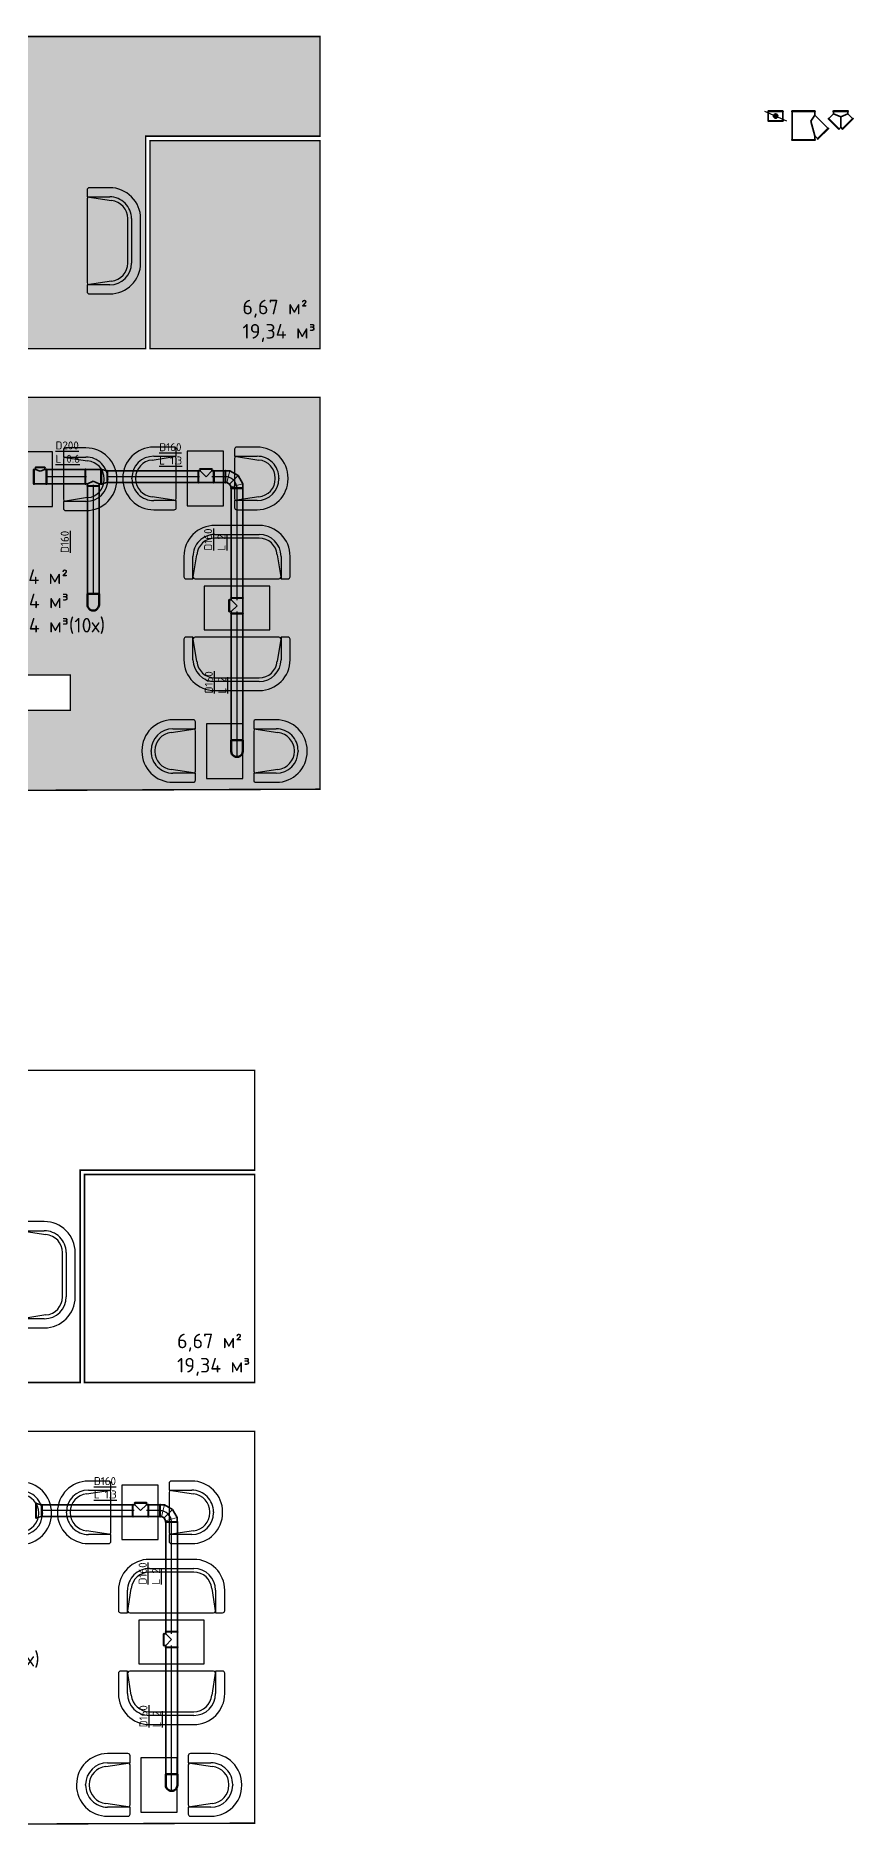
# Model space of a CAD drawing. Header units: metres. Extents: x -2077 to 53851, y -33309 to 16054.
# Drawn here: x 14780 to 26007, y -31724 to -7131 of the extents above; entities that cross this region are included whole.
import ezdxf

# ---------------------------------------------------------------- set-up
doc = ezdxf.new("R2010")
doc.units = ezdxf.units.M
doc.linetypes.add('CENTER', pattern=[2, 1.25, -0.25, 0.25, -0.25])
for name, color, linetype, lineweight in [('Fasonina KRUGLIE', 152, 'Continuous', 9), ('OV', 7, 'Continuous', 9), ('Вытяжка', 152, 'Continuous', 50)]:
    doc.layers.add(name, color=color, linetype=linetype, lineweight=lineweight)
for name, color, linetype in [('RV_Мягкая мебель', 7, 'Continuous'), ('RV_Пвышенные', 65, 'Continuous'), ('RV_Столы', 7, 'Continuous'), ('Стены', 252, 'Continuous')]:
    doc.layers.add(name, color=color, linetype=linetype)
doc.styles.add('Роман', font='isocpeur.ttf', dxfattribs={"height": 80})

# ---------------------------------------------------------------- blocks, each defined once
blk = doc.blocks.new('*U694')
at = {"layer": 'RV_Мягкая мебель'}
for p, q in [((-730, -180), (-730, -460)), ((-605, -150), (-700, -150)), ((-553, -483), (-605, -150)), ((-605, -460), (-605, -150)), ((605, -150), (553, -483)), ((700, -150), (605, -150)), ((605, -150), (605, -460)), ((730, -460), (730, -180)), ((305, -760), (-305, -760)), ((-305, -885), (305, -885))]:
    blk.add_line(p, q, dxfattribs=at)
blk.add_lwpolyline([(603, -170, 0.315615), (575, -150), (-575, -150, 0.315615), (-603, -170)], format="xyb", dxfattribs=at)
at = {"layer": 'RV_Мягкая мебель', "flags": 128}
blk.add_lwpolyline([(-305, -709), (305, -709)], dxfattribs=at)
at = {"layer": 'RV_Мягкая мебель'}
for centre, radius, start, end in [((-700, -180), 30, 90, 180), ((700, -180), 30, 0, 90), ((-305, -460), 425, 180, 270), ((-305, -460), 300, 180, 270), ((-305, -460), 249, 185.1944, 270), ((305, -460), 425, 270, 0), ((305, -460), 300, 270, 0), ((305, -460), 249, 270, 354.8056)]:
    blk.add_arc(centre, radius, start, end, dxfattribs=at)
blk = doc.blocks.new('*U695')
at = {"layer": 'RV_Мягкая мебель'}
for p, q in [((-730, -180), (-730, -460)), ((-605, -150), (-700, -150)), ((-553, -483), (-605, -150)), ((-605, -460), (-605, -150)), ((605, -150), (553, -483)), ((700, -150), (605, -150)), ((605, -150), (605, -460)), ((730, -460), (730, -180)), ((305, -760), (-305, -760)), ((-305, -885), (305, -885))]:
    blk.add_line(p, q, dxfattribs=at)
blk.add_lwpolyline([(603, -170, 0.315615), (575, -150), (-575, -150, 0.315615), (-603, -170)], format="xyb", dxfattribs=at)
at = {"layer": 'RV_Мягкая мебель', "flags": 128}
blk.add_lwpolyline([(-305, -709), (305, -709)], dxfattribs=at)
at = {"layer": 'RV_Мягкая мебель'}
for centre, radius, start, end in [((-700, -180), 30, 90, 180), ((700, -180), 30, 0, 90), ((-305, -460), 425, 180, 270), ((-305, -460), 300, 180, 270), ((-305, -460), 249, 185.1944, 270), ((305, -460), 425, 270, 0), ((305, -460), 300, 270, 0), ((305, -460), 249, 270, 354.8056)]:
    blk.add_arc(centre, radius, start, end, dxfattribs=at)
blk = doc.blocks.new('*U658')
blk.add_lwpolyline([(193468, -15077), (194368, -15077), (194368, -14477), (193468, -14477)], close=True)
blk = doc.blocks.new('*U692')
at = {"layer": 'RV_Мягкая мебель'}
for p, q in [((-430, -180), (-430, -460)), ((-305, -150), (-400, -150)), ((-253, -483), (-305, -150)), ((-305, -460), (-305, -150)), ((305, -150), (253, -483)), ((400, -150), (305, -150)), ((305, -150), (305, -460)), ((430, -460), (430, -180)), ((5, -760), (-5, -760)), ((-5, -885), (5, -885))]:
    blk.add_line(p, q, dxfattribs=at)
blk.add_lwpolyline([(303, -170, 0.315615), (275, -150), (-275, -150, 0.315615), (-303, -170)], format="xyb", dxfattribs=at)
at = {"layer": 'RV_Мягкая мебель', "flags": 128}
blk.add_lwpolyline([(-5, -709), (5, -709)], dxfattribs=at)
at = {"layer": 'RV_Мягкая мебель'}
for centre, radius, start, end in [((-400, -180), 30, 90, 180), ((400, -180), 30, 0, 90), ((-5, -460), 425, 180, 270), ((-5, -460), 300, 180, 270), ((-5, -460), 249, 185.1944, 270), ((5, -460), 425, 270, 0), ((5, -460), 300, 270, 0), ((5, -460), 249, 270, 354.8056)]:
    blk.add_arc(centre, radius, start, end, dxfattribs=at)
blk = doc.blocks.new('*U646')
blk.add_lwpolyline([(193543, -15027), (194293, -15027), (194293, -14527), (193543, -14527)], close=True)
blk = doc.blocks.new('*U696')
at = {"layer": 'RV_Мягкая мебель'}
for p, q in [((-430, -180), (-430, -460)), ((-305, -150), (-400, -150)), ((-253, -483), (-305, -150)), ((-305, -460), (-305, -150)), ((305, -150), (253, -483)), ((400, -150), (305, -150)), ((305, -150), (305, -460)), ((430, -460), (430, -180)), ((5, -760), (-5, -760)), ((-5, -885), (5, -885))]:
    blk.add_line(p, q, dxfattribs=at)
blk.add_lwpolyline([(303, -170, 0.315615), (275, -150), (-275, -150, 0.315615), (-303, -170)], format="xyb", dxfattribs=at)
at = {"layer": 'RV_Мягкая мебель', "flags": 128}
blk.add_lwpolyline([(-5, -709), (5, -709)], dxfattribs=at)
at = {"layer": 'RV_Мягкая мебель'}
for centre, radius, start, end in [((-400, -180), 30, 90, 180), ((400, -180), 30, 0, 90), ((-5, -460), 425, 180, 270), ((-5, -460), 300, 180, 270), ((-5, -460), 249, 185.1944, 270), ((5, -460), 425, 270, 0), ((5, -460), 300, 270, 0), ((5, -460), 249, 270, 354.8056)]:
    blk.add_arc(centre, radius, start, end, dxfattribs=at)
blk = doc.blocks.new('*U578')
at = {"lineweight": 35}
for p, q in [((-2175, 80), (-630, 80)), ((-2175, -80), (-630, -80))]:
    blk.add_line(p, q, dxfattribs=at)
at = {"layer": 'OV', "linetype": 'CENTER', "ltscale": 200}
blk.add_line((-2175, 0), (-630, 0), dxfattribs=at)
blk = doc.blocks.new('КТР1_200_125')
at = {"layer": 'Fasonina KRUGLIE', "lineweight": 35}
for p, q in [((0, 100), (0, -100)), ((10, 100), (28, 100)), ((153, 130), (28, 130)), ((28, 120), (28, 100)), ((28, 100), (90, 78)), ((90, 78), (153, 100)), ((153, 120), (153, 100)), ((153, 100), (170, 100)), ((180, 100), (180, -100)), ((170, -100), (10, -100))]:
    blk.add_line(p, q, dxfattribs=at)
at = {"layer": 'Fasonina KRUGLIE', "lineweight": 9}
for p, q in [((10, -100), (10, 100)), ((153, 120), (28, 120)), ((170, 100), (170, -100))]:
    blk.add_line(p, q, dxfattribs=at)
at = {"layer": 'Fasonina KRUGLIE', "lineweight": 35}
for centre, start, end in [((5, 100), 360, 180), ((28, 125), 90, 270), ((153, 125), 270, 90), ((175, 100), 360, 180), ((5, -100), 180, 0), ((175, -100), 180, 360)]:
    blk.add_arc(centre, 5, start, end, dxfattribs=at)
blk = doc.blocks.new('*U473')
at = {"layer": 'Fasonina KRUGLIE', "linetype": 'Continuous', "lineweight": 9}
blk.add_blockref('КТР1_200_125', (0, 0), dxfattribs=at)
blk = doc.blocks.new('КТР1_160_160')
at = {"layer": 'Fasonina KRUGLIE', "lineweight": 35}
for p, q in [((0, -80), (0, 80)), ((10, 80), (30, 80)), ((30, 110), (190, 110)), ((30, 100), (30, 80)), ((30, 80), (110, 0)), ((110, 0), (190, 80)), ((190, 100), (190, 80)), ((210, 80), (190, 80)), ((220, -80), (220, 80)), ((10, -80), (210, -80))]:
    blk.add_line(p, q, dxfattribs=at)
at = {"layer": 'Fasonina KRUGLIE', "lineweight": 9}
for p, q in [((10, -80), (10, 80)), ((30, 100), (190, 100)), ((210, -80), (210, 80))]:
    blk.add_line(p, q, dxfattribs=at)
at = {"layer": 'Fasonina KRUGLIE', "lineweight": 35}
for centre, start, end in [((5, 80), 0, 180), ((30, 105), 90, 270), ((190, 105), 270, 90), ((215, 80), 360, 180), ((5, -80), 180, 360), ((215, -80), 180, 0)]:
    blk.add_arc(centre, 5, start, end, dxfattribs=at)
blk = doc.blocks.new('*U462')
at = {"layer": 'Fasonina KRUGLIE', "linetype": 'Continuous', "lineweight": 9}
blk.add_blockref('КТР1_160_160', (0, 0), dxfattribs=at)
blk = doc.blocks.new('*U579')
at = {"lineweight": 35}
for p, q in [((-410, 100), (155, 100)), ((-410, -100), (155, -100))]:
    blk.add_line(p, q, dxfattribs=at)
at = {"layer": 'OV', "linetype": 'CENTER', "ltscale": 200}
blk.add_line((-410, 0), (155, 0), dxfattribs=at)
blk = doc.blocks.new('*U580')
at = {"lineweight": 35}
for p, q in [((-1230, 80), (-1035, 80)), ((-1230, -80), (-1035, -80))]:
    blk.add_line(p, q, dxfattribs=at)
at = {"layer": 'OV', "linetype": 'CENTER', "ltscale": 200}
blk.add_line((-1230, 0), (-1035, 0), dxfattribs=at)
blk = doc.blocks.new('*U463')
at = {"layer": 'Fasonina KRUGLIE', "linetype": 'Continuous', "lineweight": 9, "rotation": 89.999975997645}
blk.add_blockref('КТР1_160_160', (0, 0), dxfattribs=at)
blk = doc.blocks.new('*U581')
at = {"lineweight": 35}
for p, q in [((-2195, 80), (-425, 80)), ((-2195, -80), (-425, -80))]:
    blk.add_line(p, q, dxfattribs=at)
at = {"layer": 'OV', "linetype": 'CENTER', "ltscale": 200}
blk.add_line((-2195, 0), (-425, 0), dxfattribs=at)
blk = doc.blocks.new('*U606')
at = {"lineweight": 35}
for p, q in [((-160, -80), (-160, 80)), ((-150, 80), (-96, 80)), ((-96, 80), (16, 16)), ((16, 16), (80, -96)), ((-150, -80), (-139, -80)), ((-139, -80), (-101, -101)), ((-101, -101), (-80, -139)), ((-80, -150), (-80, -139)), ((-80, -160), (80, -160)), ((80, -150), (80, -96))]:
    blk.add_line(p, q, dxfattribs=at)
for p, q in [((-150, -80), (-150, 80)), ((-139, -80), (-96, 80)), ((-101, -101), (16, 16)), ((-80, -139), (80, -96)), ((-80, -150), (80, -150))]:
    blk.add_line(p, q)
for centre, start, end in [((-155, 80), 360, 180), ((-155, -80), 180, 360), ((-80, -155), 90, 270), ((80, -155), 270, 90)]:
    blk.add_arc(centre, 5, start, end, dxfattribs=at)
at = {"linetype": 'CENTER', "lineweight": 9, "ltscale": 50}
blk.add_arc((-160, -160), 160, 0, 90, dxfattribs=at)
blk = doc.blocks.new('KTP_htany_200')
at = {"layer": 'Fasonina KRUGLIE', "lineweight": 35}
for p, q in [((0, 100), (0, -100)), ((10, 100), (40, 100)), ((103, 163), (40, 100)), ((40, 100), (81, 0)), ((40, -100), (81, 0)), ((81, 0), (223, 0)), ((81, 0), (223, 0)), ((251, 28), (110, 170)), ((244, 21), (223, 0)), ((244, -21), (223, 0)), ((10, -100), (40, -100)), ((103, -163), (40, -100)), ((251, -28), (110, -170))]:
    blk.add_line(p, q, dxfattribs=at)
at = {"layer": 'Fasonina KRUGLIE', "lineweight": 9}
for p, q in [((10, 100), (10, -100)), ((244, 21), (103, 163)), ((244, -21), (103, -163))]:
    blk.add_line(p, q, dxfattribs=at)
at = {"layer": 'Fasonina KRUGLIE', "lineweight": 35}
for centre, start, end in [((5, 100), 360, 180), ((106, 166), 45, 225), ((248, 25), 225, 45), ((5, -100), 180, 360), ((106, -166), 135, 315), ((248, -25), 315, 135)]:
    blk.add_arc(centre, 5, start, end, dxfattribs=at)
blk = doc.blocks.new('*U252')
at = {"layer": 'Fasonina KRUGLIE', "linetype": 'Continuous', "lineweight": 9, "rotation": 6.403296240221965e-09}
blk.add_blockref('KTP_htany_200', (0, 0), dxfattribs=at)
blk = doc.blocks.new('КТР2_45_315_200')
at = {"layer": 'Fasonina KRUGLIE', "lineweight": 35}
for p, q in [((237, 334), (60, 157)), ((385, 200), (244, 341)), ((0, -158), (0, 157)), ((10, 157), (60, 157)), ((60, 157), (141, 98)), ((141, 98), (343, 157)), ((378, 193), (343, 157)), ((343, 157), (393, 157)), ((403, -158), (403, 157)), ((10, -158), (393, -158))]:
    blk.add_line(p, q, dxfattribs=at)
at = {"layer": 'Fasonina KRUGLIE', "lineweight": 9}
for p, q in [((378, 193), (237, 334)), ((10, -158), (10, 157)), ((393, -158), (393, 157))]:
    blk.add_line(p, q, dxfattribs=at)
at = {"layer": 'Fasonina KRUGLIE', "lineweight": 35}
for centre, start, end in [((240, 338), 45, 225), ((5, 157), 360, 180), ((382, 196), 225, 45), ((398, 157), 0, 180), ((5, -158), 180, 360), ((398, -158), 180, 0)]:
    blk.add_arc(centre, 5, start, end, dxfattribs=at)
blk = doc.blocks.new('*U316')
at = {"layer": 'Fasonina KRUGLIE', "linetype": 'Continuous', "lineweight": 9}
blk.add_blockref('КТР2_45_315_200', (0, 0), dxfattribs=at)
blk = doc.blocks.new('ИКДМ-200')
at = {"layer": 'Fasonina KRUGLIE', "lineweight": 35}
h = blk.add_hatch(color=7, dxfattribs=at)
h.paths.add_polyline_path([(99, 0, 0.298326), (82, 27), (58, -27, 0.540445)])
h.paths.add_polyline_path([(82, 27, 0.540445), (41, 0, 0.298326), (58, -27)])
for p, q in [((0, 100), (0, -100)), ((10, 100), (130, 100)), ((140, 100), (140, -100)), ((10, -100), (130, -100))]:
    blk.add_line(p, q, dxfattribs=at)
at = {"layer": 'Fasonina KRUGLIE', "color": 7, "lineweight": 30}
blk.add_line((5, -150), (135, 150), dxfattribs=at)
at = {"layer": 'Fasonina KRUGLIE', "lineweight": 9}
for p, q in [((10, 100), (10, -100)), ((130, 100), (130, -100))]:
    blk.add_line(p, q, dxfattribs=at)
at = {"layer": 'Fasonina KRUGLIE', "color": 7, "lineweight": 35}
blk.add_circle((70, 0), 29.2, dxfattribs=at)
at = {"layer": 'Fasonina KRUGLIE', "lineweight": 35}
for centre, start, end in [((5, 100), 360, 180), ((135, 100), 360, 180), ((5, -100), 180, 360), ((135, -100), 180, 360)]:
    blk.add_arc(centre, 5, start, end, dxfattribs=at)
blk = doc.blocks.new('*U317')
at = {"layer": 'Fasonina KRUGLIE', "linetype": 'Continuous', "lineweight": 9}
blk.add_blockref('ИКДМ-200', (0, 0), dxfattribs=at)
blk = doc.blocks.new('КТР1_200_160')
at = {"layer": 'Fasonina KRUGLIE', "lineweight": 35}
for p, q in [((0, 100), (0, -100)), ((10, 100), (30, 100)), ((30, 130), (190, 130)), ((30, 120), (30, 100)), ((110, 60), (30, 100)), ((110, 60), (190, 100)), ((190, 120), (190, 100)), ((190, 100), (210, 100)), ((220, 100), (220, -100)), ((10, -100), (210, -100))]:
    blk.add_line(p, q, dxfattribs=at)
at = {"layer": 'Fasonina KRUGLIE', "lineweight": 9}
for p, q in [((10, -100), (10, 100)), ((30, 120), (190, 120)), ((210, -100), (210, 100))]:
    blk.add_line(p, q, dxfattribs=at)
at = {"layer": 'Fasonina KRUGLIE', "lineweight": 35}
for centre, start, end in [((5, 100), 359.9957, 180), ((30, 125), 90, 270), ((190, 125), 270, 90), ((215, 100), 0, 180.0043), ((5, -100), 180, 0), ((215, -100), 180, 0)]:
    blk.add_arc(centre, 5, start, end, dxfattribs=at)
blk = doc.blocks.new('*U475')
at = {"layer": 'Fasonina KRUGLIE', "linetype": 'Continuous', "lineweight": 9}
blk.add_blockref('КТР1_200_160', (0, 0), dxfattribs=at)
blk = doc.blocks.new('*U476')
at = {"layer": 'Fasonina KRUGLIE', "lineweight": 35}
for p, q in [((0, 100), (0, -100)), ((10, 100), (75, 80)), ((85, 80), (85, -80)), ((10, -100), (75, -80))]:
    blk.add_line(p, q, dxfattribs=at)
at = {"layer": 'Fasonina KRUGLIE', "lineweight": 9}
for p, q in [((10, 100), (10, -100)), ((75, 80), (75, -80))]:
    blk.add_line(p, q, dxfattribs=at)
at = {"layer": 'Fasonina KRUGLIE', "lineweight": 35}
for centre, start, end in [((5, 100), 360, 180), ((80, 80), 0, 180), ((5, -100), 180, 360), ((80, -80), 180, 0)]:
    blk.add_arc(centre, 5, start, end, dxfattribs=at)
blk = doc.blocks.new('*U589')
at = {"lineweight": 35}
for p, q in [((-1230, 80), (50, 80)), ((-1230, -80), (50, -80))]:
    blk.add_line(p, q, dxfattribs=at)
at = {"layer": 'OV', "linetype": 'CENTER', "ltscale": 200}
blk.add_line((-1230, 0), (50, 0), dxfattribs=at)
blk = doc.blocks.new('*U590')
at = {"lineweight": 35}
for p, q in [((-2175, 80), (-675, 80)), ((-2175, -80), (-675, -80))]:
    blk.add_line(p, q, dxfattribs=at)
at = {"layer": 'OV', "linetype": 'CENTER', "ltscale": 200}
blk.add_line((-2175, 0), (-675, 0), dxfattribs=at)
blk = doc.blocks.new('*U667')
for p, q in [((-150, 79.5), (-150, -79.5)), ((0, 79.5), (-150, 79.5)), ((-150, -79.5), (0, -79.5))]:
    blk.add_line(p, q)
blk.add_arc((0, 0), 79.5, 270, 90)

msp = doc.modelspace()

# ---------------------------------------------------------------- hatches: boundary and pattern name
at = {"layer": 'RV_Пвышенные', "true_color": 0xc7c8ca, "transparency": 33554470}
h = msp.add_hatch(color=9, dxfattribs=at)
h.dxf.hatch_style = 1
h.paths.add_polyline_path([(10091.5054, -13633.3598), (10539.5054, -13188.649), (10786.265, -13188.649), (10786.265, -12115.3598), (4866.5054, -12115.3598), (4866.5054, -13108.8328), (4716.5566, -13108.8328), (4732.3411, -14289.0936), (4866.5054, -14289.0936), (4866.5054, -17501.3598), (9625.5054, -17501.3598), (9625.5054, -16951.3598), (10091.5054, -16951.3598)])
h.paths.add_polyline_path([(16287.5054, -8510.649), (18683.5054, -8510.649), (18683.5054, -7140.649), (12054.5054, -7140.649), (12054.5054, -11429.649), (12186.5054, -11429.649), (12186.5054, -11728.2596), (13601.5054, -11728.2596), (13601.5054, -11429.649), (16287.5054, -11429.649)])
h.paths.add_polyline_path([(12189.9802, -14893.3148), (11053.6006, -14893.3148), (11053.6006, -16306.5493), (12189.9802, -16306.5493)])
at = {"layer": 'RV_Пвышенные', "true_color": 0x7aafdf, "transparency": 33554457}
h = msp.add_hatch(color=143, dxfattribs=at)
h.dxf.hatch_style = 1
h.paths.add_polyline_path([(4666.5521, -13108.8328), (4560.8395, -13108.8328), (4529.4112, -12115.3598), (2393.4112, -12115.3598), (2393.4112, -17394.3598), (4696.4112, -17394.3598), (4598.1768, -14289.0936), (4682.3366, -14289.0936)])
h.paths.add_polyline_path([(18683.5054, -12099.649), (13601.5054, -12099.649), (13601.5054, -11794.6653), (12186.5054, -11794.6653), (12186.5054, -12115.3598), (10850.3193, -12115.3598), (10850.3193, -13188.649), (11117.5054, -13188.649), (11117.5054, -14448.649), (12323.5054, -14448.649), (12323.5054, -15916.649), (15253.5054, -15916.649), (15253.5054, -16402.649), (13867.0054, -16402.649), (13869.7004, -17504.1918), (18683.5054, -17485.649)])
h.paths.add_polyline_path([(18683.5054, -8570.649), (16347.5054, -8570.649), (16347.5054, -11429.649), (18683.5054, -11429.649)])

# ---------------------------------------------------------------- linework, layer by layer
at = {"layer": 'RV_Пвышенные', "flags": 128}
for points in [[(15476.7338, -13190.5957), (14911.7338, -13190.5957)], [(17030.2914, -13190.5957), (15750.2914, -13190.5957)], [(15568.4779, -13300.594), (15568.4779, -14800.594)], [(17543.323, -17042.7703), (17543.323, -15043.2703)], [(16131.7904, -27400.7782), (14851.7904, -27400.7782)], [(16644.822, -31252.9528), (16644.822, -29253.4528)]]:
    msp.add_lwpolyline(points, dxfattribs=at)
for points in [[(17543.3237, -14885.5939), (17543.3237, -13340.5957, 0.3875656998), (17381.8062, -13190.5957), (17197.8821, -13190.5957)], [(16644.8227, -29095.7764), (16644.8227, -27550.7782, 0.3875656998), (16483.3051, -27400.7782), (16299.381, -27400.7782)]]:
    msp.add_lwpolyline(points, format="xyb", dxfattribs=at)
at = {"layer": 'Стены', "color": 250, "flags": 128}
for points in [[(12186.5054, -11728.2596, 20, 20, 0), (12186.5054, -11429.649, 20, 20, 0), (12054.5054, -11429.649, 20, 20, 0), (12054.5054, -7140.649, 20, 20, 0), (18683.5054, -7140.649, 20, 20, 0), (18683.5054, -8510.649, 20, 20, 0), (16287.5054, -8510.649, 20, 20, 0), (16287.5054, -11429.649, 20, 20, 0), (13601.5054, -11429.649, 20, 20, 0), (13601.5054, -11728.2596, 20, 20, 0)], [(13601.5054, -11794.6653, 20, 20, 0), (12186.5054, -11794.6653, 20, 20, 0), (12186.5054, -12115.3598, 20, 20, 0), (10850.3193, -12115.3598, 20, 20, 0), (10850.3193, -13188.649, 20, 20, 0), (11117.5054, -13188.649, 20, 20, 0), (11117.5054, -14448.649, 20, 20, 0), (12323.5054, -14448.649, 20, 20, 0), (12323.5054, -15916.649, 20, 20, 0), (15253.5054, -15916.649, 20, 20, 0), (15253.5054, -16402.649, 20, 20, 0), (13867.0054, -16402.649, 20, 20, 0), (13869.7004, -17504.1918, 20, 20, 0), (18683.5054, -17485.649, 20, 20, 0), (18683.5054, -12099.649, 20, 20, 0), (13601.5054, -12099.649, 20, 20, 0)], [(11288.0044, -25938.4421, 20, 20, 0), (11288.0044, -25639.8315, 20, 20, 0), (11156.0044, -25639.8315, 20, 20, 0), (11156.0044, -21350.8315, 20, 20, 0), (17785.0044, -21350.8315, 20, 20, 0), (17785.0044, -22720.8315, 20, 20, 0), (15389.0044, -22720.8315, 20, 20, 0), (15389.0044, -25639.8315, 20, 20, 0), (12703.0044, -25639.8315, 20, 20, 0), (12703.0044, -25938.4421, 20, 20, 0)], [(12703.0044, -26004.8477, 20, 20, 0), (11288.0044, -26004.8477, 20, 20, 0), (11288.0044, -26325.5422, 20, 20, 0), (9951.8183, -26325.5422, 20, 20, 0), (9951.8183, -27398.8315, 20, 20, 0), (10219.0044, -27398.8315, 20, 20, 0), (10219.0044, -28658.8315, 20, 20, 0), (11425.0044, -28658.8315, 20, 20, 0), (11425.0044, -30126.8315, 20, 20, 0), (14355.0044, -30126.8315, 20, 20, 0), (14355.0044, -30612.8315, 20, 20, 0), (12968.5044, -30612.8315, 20, 20, 0), (12971.1994, -31714.3743, 20, 20, 0), (17785.0044, -31695.8315, 20, 20, 0), (17785.0044, -26309.8315, 20, 20, 0), (12703.0044, -26309.8315, 20, 20, 0)]]:
    msp.add_lwpolyline(points, format="xyseb", close=True, dxfattribs=at)
at = {"layer": 'Стены', "color": 250, "const_width": 20, "flags": 128}
for points in [[(18683.5054, -8570.649), (16347.5054, -8570.649), (16347.5054, -11429.649), (18683.5054, -11429.649)], [(17785.0044, -22780.8315), (15449.0044, -22780.8315), (15449.0044, -25639.8315), (17785.0044, -25639.8315)]]:
    msp.add_lwpolyline(points, close=True, dxfattribs=at)

# ---------------------------------------------------------------- block references
at = {"layer": 'Fasonina KRUGLIE', "linetype": 'Continuous', "lineweight": 9}
for name, p, rotation in [('*U317', (24940.4643, -8163.6731), 270), ('*U316', (25324.8965, -8163.6731), 270), ('*U252', (25834.9539, -8163.6731), 270), ('*U475', (15678.4779, -13190.5957), 180)]:
    msp.add_blockref(name, p, dxfattribs=dict(at, rotation=rotation))
for name, p in [('*U473', (14749.735, -13190.5957)), ('*U476', (15678.4779, -13190.5957)), ('*U462', (17007.8481, -13190.5957)), ('*U606', (17541.8062, -13190.5957)), ('*U463', (17543.3236, -15073.2721)), ('*U476', (14779.9769, -27400.7782)), ('*U462', (16109.347, -27400.7782)), ('*U606', (16643.3051, -27400.7782)), ('*U463', (16644.8226, -29283.4545))]:
    msp.add_blockref(name, p, dxfattribs=at)
at = {"layer": 'RV_Мягкая мебель'}
for p, rotation in [((15334.8897, -9948.5865), 89.99999999999993), ((17543.3237, -14745.3488), 180), ((14436.3887, -24158.769), 89.99999999999993), ((16644.8227, -28955.5313), 180)]:
    msp.add_blockref('*U694', p, dxfattribs=dict(at, rotation=rotation))
at = {"layer": 'RV_Мягкая мебель', "transparency": 33554534}
for name, p, rotation in [('*U692', (16859.8589, -13214.1728), 270), ('*U692', (17359.8589, -13214.1728), 89.99999999999999), ('*U696', (15009.1916, -13225.2937), 89.99999999999999), ('*U692', (17122.5037, -16960.8736), 270), ('*U692', (17622.5037, -16960.8736), 89.99999999999999), ('*U696', (14110.6905, -27435.4761), 89.99999999999999), ('*U692', (15961.3578, -27424.3552), 270), ('*U692', (16461.3578, -27424.3552), 89.99999999999999), ('*U692', (16224.0026, -31171.056), 270), ('*U692', (16724.0026, -31171.056), 89.99999999999999)]:
    msp.add_blockref(name, p, dxfattribs=dict(at, rotation=rotation))
at = {"layer": 'RV_Мягкая мебель'}
for p in [(17543.3237, -15245.3488), (16644.8227, -29455.5313)]:
    msp.add_blockref('*U695', p, dxfattribs=at)
at = {"layer": 'RV_Столы', "rotation": 90}
for p in [(-18.1175, -207143.6235), (2332.5498, -207132.5026), (2595.1946, -210879.2034), (1434.0487, -221342.6851), (1696.6936, -225089.3859)]:
    msp.add_blockref('*U646', p, dxfattribs=at)
at = {"layer": 'RV_Столы'}
for p in [(-176375.0061, -218.0397), (-177273.5071, -14428.2222)]:
    msp.add_blockref('*U658', p, dxfattribs=at)
at = {"layer": 'Вытяжка', "color": 1, "lineweight": 9}
for name, p in [('*U579', (15321.7338, -13190.5957)), ('*U589', (16980.2914, -13190.5957)), ('*U580', (18427.8821, -13190.5957)), ('*U589', (16081.7904, -27400.7782)), ('*U580', (17529.381, -27400.7782))]:
    msp.add_blockref(name, p, dxfattribs=at)
at = {"layer": 'Вытяжка', "color": 1, "lineweight": 9, "rotation": 270}
for name, p in [('*U590', (15568.4779, -15475.594)), ('*U578', (17543.3237, -15515.5939)), ('*U581', (17543.323, -17238.2703)), ('*U578', (16644.8227, -29725.7764)), ('*U581', (16644.822, -31448.4528))]:
    msp.add_blockref(name, p, dxfattribs=at)
at = {"layer": 'Вытяжка', "color": 1, "lineweight": 9, "zscale": -1, "rotation": 270}
for p in [(15568.4779, -14950.594), (17543.323, -16963.2703), (16644.822, -31173.4528)]:
    msp.add_blockref('*U667', p, dxfattribs=at)

# ---------------------------------------------------------------- texts
at = {"layer": 'RV_Пвышенные', "color": 0, "char_height": 200, "attachment_point": 1, "style": 'Роман'}
for s, width, insert in [('6,67 м²\\P19,34 м³', 966.584205, (17618.1904, -10758.8302)), ('29,84 м²\\P86,54 м³\\P865,4 м³(10х)', 1740.820619, (14173.6469, -14464.8212)), ('6,67 м²\\P19,34 м³', 966.584205, (16719.6894, -24969.0126)), ('29,84 м²\\P86,54 м³\\P865,4 м³(10х)', 1740.820619, (13275.1458, -28675.0036))]:
    msp.add_mtext_dynamic_manual_height_columns(s, width=width, gutter_width=500, heights=[0], dxfattribs=dict(at, insert=insert))
at = {"layer": 'RV_Пвышенные', "color": 155, "true_color": 0x2c72b5, "char_height": 110, "attachment_point": 1, "style": 'Роман'}
for s, insert in [('{\\fISOCPEUR|b1|i0|c204|p34;\\LD200\\PL 0.6}', (15050.0818, -12705.9248)), ('{\\fISOCPEUR|b1|i0|c204|p34;\\LD160\\PL 1.3}', (16475.5047, -12729.8231)), ('{\\fISOCPEUR|b1|i0|c204|p34;\\LD160\\PL 1.3}', (15577.0036, -26940.0056))]:
    msp.add_mtext_dynamic_manual_height_columns(s, width=2713.546817, gutter_width=500, heights=[0], dxfattribs=dict(at, insert=insert))
at = {"layer": 'RV_Пвышенные', "color": 155, "true_color": 0x2c72b5, "char_height": 110, "attachment_point": 1, "rotation": 90, "style": 'Роман'}
for s, insert in [('{\\fISOCPEUR|b1|i0|c204|p34;\\LD160}', (15122.5335, -14238.7148)), ('{\\fISOCPEUR|b1|i0|c204|p34;\\LD160\\PL 2}', (17091.4609, -14206.4336)), ('{\\fISOCPEUR|b1|i0|c204|p34;\\LD160\\PL 2}', (17101.4562, -16169.1618)), ('{\\fISOCPEUR|b1|i0|c204|p34;\\LD160\\PL 2}', (16192.9599, -28416.6161)), ('{\\fISOCPEUR|b1|i0|c204|p34;\\LD160\\PL 2}', (16202.9552, -30379.3443))]:
    msp.add_mtext_dynamic_manual_height_columns(s, width=2713.546817, gutter_width=500, heights=[0], dxfattribs=dict(at, insert=insert))

doc.saveas('drawing.dxf')
